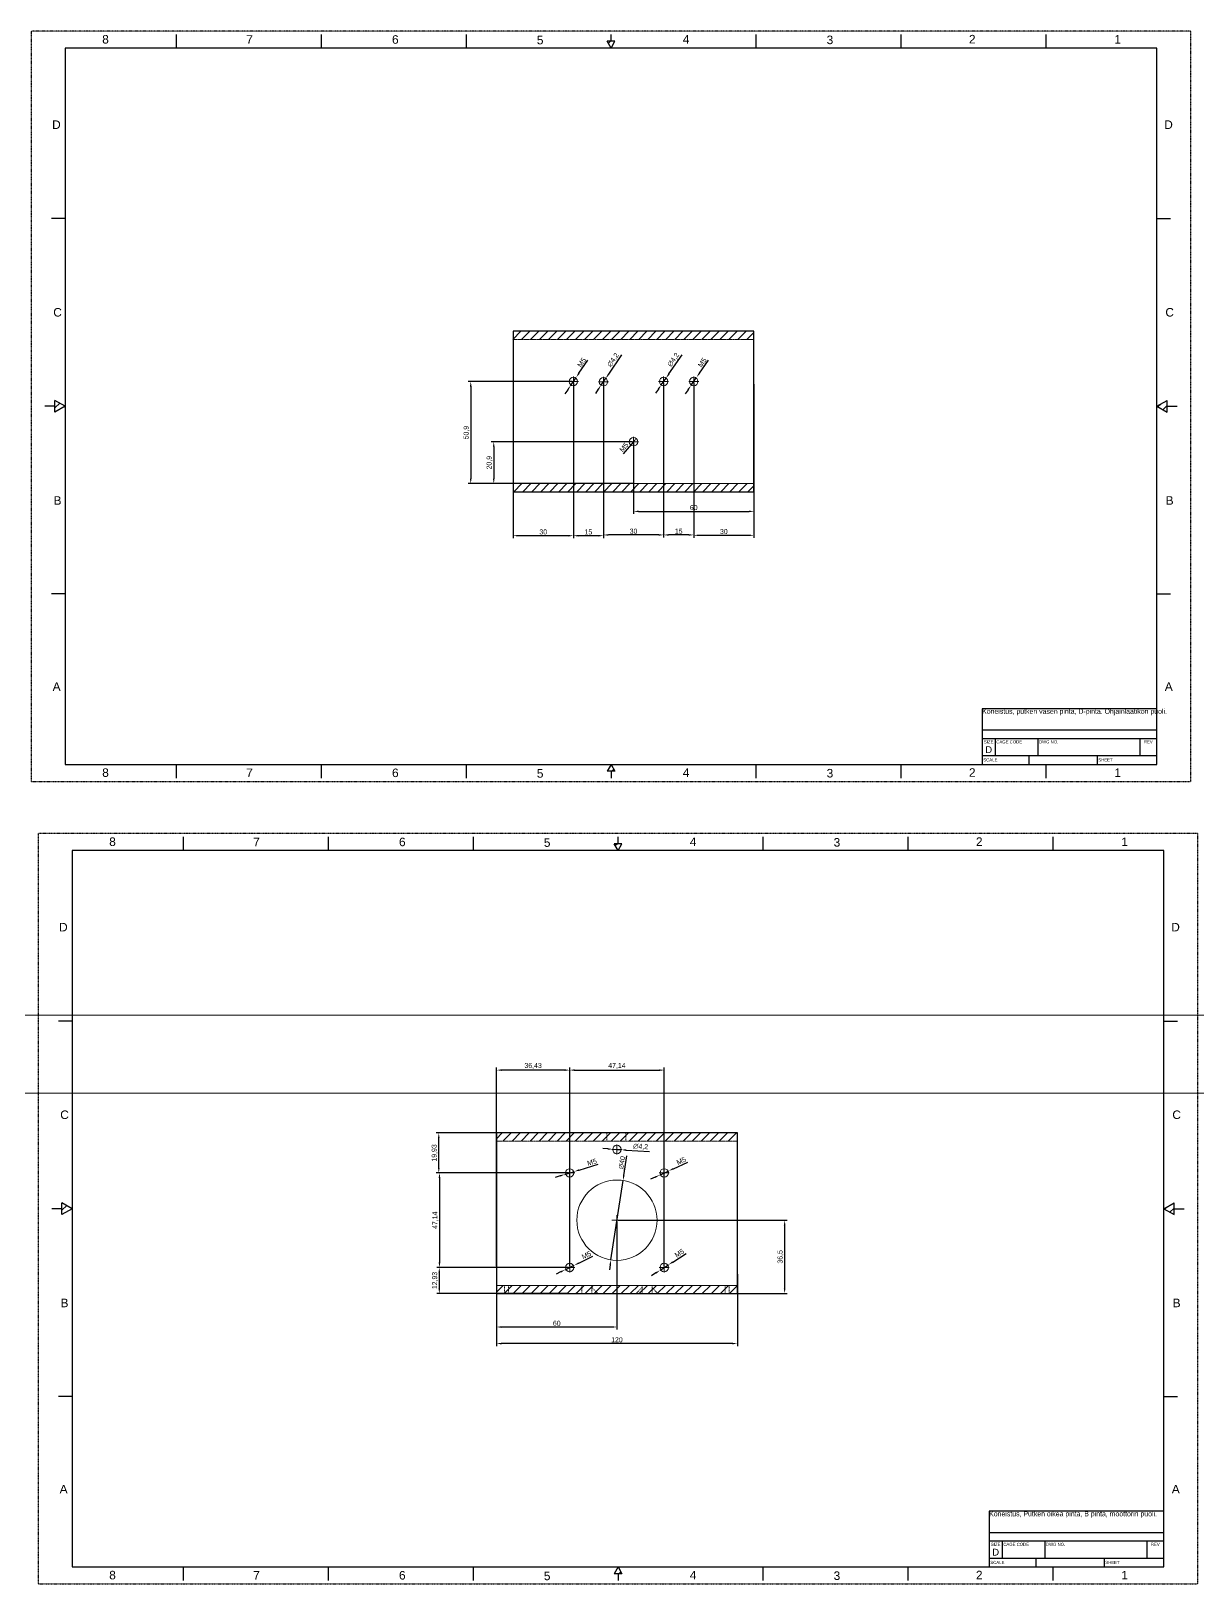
# Model space of a CAD drawing. Header units: millimetres. Extents: x -784753 to 2894, y -738 to 77802.
# Drawn here: x 2313 to 2894, y 783 to 1557 of the extents above; entities that cross this region are included whole.
import ezdxf
from ezdxf.enums import TextEntityAlignment as Align

# ---------------------------------------------------------------- set-up
doc = ezdxf.new("R2010")
doc.units = ezdxf.units.MM
for name, pattern in [('CHAIN', [0.7087, 0.4724, -0.0591, 0.1181, -0.0591]), ('HIDDEN2', [0.1875, 0.125, -0.0625]), ('phl_center', [0.75, 0.4, -0.35])]:
    doc.linetypes.add(name, pattern=pattern)
doc.layers.add('3', color=250, linetype='Continuous', plot=False)
doc.layers.add('DEFAULT', color=7, linetype='Continuous')
doc.layers.add('projection', color=7, linetype='Continuous')
doc.layers.add('Dimension (ANSI)', color=51, linetype='Continuous', lineweight=9)
doc.layers.add('Hatch (ANSI)', color=9, linetype='Continuous', lineweight=9)
doc.styles.add('ARIAL_TTF', font='arial.ttf')
doc.dimstyles.new('ISO-25', dxfattribs={"dimtxt": 2.5, "dimasz": 2.5, "dimexe": 1.25, "dimexo": 0.625, "dimtad": 1, "dimtxsty": 'Standard', "dimcen": 2.5, "dimadec": 0, "dimazin": 0, "dimtfac": 1, "dimtmove": 0, "dimatfit": 3, "dimfxl": 0, "dimarcsym": 0})

# ---------------------------------------------------------------- blocks, each defined once
blk = doc.blocks.new('ALUMIINIPUTKI-80X80-LEFTS')
at = {"layer": 'Hatch (ANSI)', "lineweight": 0}
h = blk.add_hatch(dxfattribs=at)
h.set_pattern_fill('ANSI31', color=256, style=0)
h.set_pattern_definition([(45, (79.986, -162.3954), (-2.245064, 2.245064), [])])
h.paths.add_polyline_path([(1309.12, 94.09), (1309.12, 89.97), (1429.12, 89.97), (1429.12, 94.09)])
h = blk.add_hatch(dxfattribs=at)
h.set_pattern_fill('ANSI31', color=256, style=0)
h.set_pattern_definition([(45, (80.096, -162.3954), (-2.245064, 2.245064), [])])
h.paths.add_polyline_path([(1429.23, 18.12), (1309.23, 18.12), (1309.23, 14.09), (1429.23, 14.09)])
for p, q in [((1429.34, 94.09), (1309.34, 94.09)), ((1309.34, 94.09), (1309.34, 14.09)), ((1429.34, 14.09), (1429.34, 94.09)), ((1309.34, 14.09), (1429.34, 14.09))]:
    blk.add_line(p, q)
at = {"color": 0, "lineweight": 0}
for p, q in [((1339.34, 71.52), (1339.34, 66.52)), ((1354.34, 71.42), (1354.34, 66.42)), ((1384.34, 71.52), (1384.34, 66.52)), ((1399.34, 71.52), (1399.34, 66.52)), ((1336.84, 69.02), (1341.84, 69.02)), ((1351.84, 68.92), (1356.84, 68.92)), ((1381.84, 69.02), (1386.84, 69.02)), ((1396.84, 69.02), (1401.84, 69.02)), ((1366.84, 39.02), (1371.84, 39.02)), ((1369.34, 41.52), (1369.34, 36.52))]:
    blk.add_line(p, q, dxfattribs=at)
at = {"lineweight": 0}
for q in [(1423.34, 18.12), (1425.34, 18.12)]:
    blk.add_line((1424.34, 18.12), q, dxfattribs=at)
for centre in [(1339.34, 69.02), (1354.34, 68.92), (1384.34, 69.02), (1399.34, 69.02), (1369.34, 39.02)]:
    blk.add_circle(centre, 2.1, dxfattribs=at)
at = {"layer": 'Hatch (ANSI)', "linetype": 'CHAIN', "lineweight": 0}
blk.add_line((1309.12, 89.97), (1429.12, 89.97), dxfattribs=at)
at = {"layer": 'Hatch (ANSI)', "lineweight": 0}
blk.add_line((1309.12, 18.12), (1429.12, 18.12), dxfattribs=at)
blk = doc.blocks.new('*D251')
at = {"layer": 'Defpoints', "color": 0, "lineweight": -3}
for p in [(2552.82, 1382.19), (2582.82, 1382.19), (2552.82, 1305.34)]:
    blk.add_point(p, dxfattribs=at)
at = {"layer": 'Dimension (ANSI)', "color": 0, "lineweight": -2}
for p, q in [((2552.82, 1381.56), (2552.82, 1304.09)), ((2582.82, 1381.56), (2582.82, 1304.09)), ((2580.32, 1305.34), (2555.32, 1305.34))]:
    blk.add_line(p, q, dxfattribs=at)
for points in [[(2555.32, 1304.92), (2555.32, 1305.76), (2552.82, 1305.34)], [(2580.32, 1305.76), (2580.32, 1304.92), (2582.82, 1305.34)]]:
    blk.add_solid(points, dxfattribs=at)
at = {"layer": 'Dimension (ANSI)', "color": 0, "lineweight": -2, "insert": (2567.82, 1307.21), "char_height": 2.5, "attachment_point": 5}
blk.add_mtext('30', dxfattribs=at)
blk = doc.blocks.new('*D252')
at = {"layer": 'Defpoints', "color": 0, "lineweight": -3}
for p in [(2582.82, 1382.09), (2597.82, 1382.09), (2582.82, 1305.34)]:
    blk.add_point(p, dxfattribs=at)
at = {"layer": 'Dimension (ANSI)', "color": 0, "lineweight": -2}
for p, q in [((2582.82, 1381.46), (2582.82, 1304.09)), ((2597.82, 1381.46), (2597.82, 1304.09)), ((2595.32, 1305.34), (2585.32, 1305.34))]:
    blk.add_line(p, q, dxfattribs=at)
for points in [[(2585.32, 1304.92), (2585.32, 1305.76), (2582.82, 1305.34)], [(2595.32, 1305.76), (2595.32, 1304.92), (2597.82, 1305.34)]]:
    blk.add_solid(points, dxfattribs=at)
at = {"layer": 'Dimension (ANSI)', "color": 0, "lineweight": -2, "insert": (2590.32, 1307.21), "char_height": 2.5, "attachment_point": 5}
blk.add_mtext('15', dxfattribs=at)
blk = doc.blocks.new('*D253')
at = {"layer": 'Defpoints', "color": 0, "lineweight": -3}
for p in [(2597.82, 1382.19), (2627.82, 1382.19), (2597.82, 1305.71)]:
    blk.add_point(p, dxfattribs=at)
at = {"layer": 'Dimension (ANSI)', "color": 0, "lineweight": -2}
for p, q in [((2597.82, 1381.56), (2597.82, 1304.46)), ((2627.82, 1381.56), (2627.82, 1304.46)), ((2625.32, 1305.71), (2600.32, 1305.71))]:
    blk.add_line(p, q, dxfattribs=at)
for points in [[(2600.32, 1305.3), (2600.32, 1306.13), (2597.82, 1305.71)], [(2625.32, 1306.13), (2625.32, 1305.3), (2627.82, 1305.71)]]:
    blk.add_solid(points, dxfattribs=at)
at = {"layer": 'Dimension (ANSI)', "color": 0, "lineweight": -2, "insert": (2612.82, 1307.59), "char_height": 2.5, "attachment_point": 5}
blk.add_mtext('30', dxfattribs=at)
blk = doc.blocks.new('*D254')
at = {"layer": 'Defpoints', "color": 0, "lineweight": -3}
for p in [(2627.82, 1382.19), (2642.82, 1382.19), (2627.82, 1305.71)]:
    blk.add_point(p, dxfattribs=at)
at = {"layer": 'Dimension (ANSI)', "color": 0, "lineweight": -2}
for p, q in [((2627.82, 1381.56), (2627.82, 1304.46)), ((2642.82, 1381.56), (2642.82, 1304.46)), ((2640.32, 1305.71), (2630.32, 1305.71))]:
    blk.add_line(p, q, dxfattribs=at)
for points in [[(2630.32, 1305.3), (2630.32, 1306.13), (2627.82, 1305.71)], [(2640.32, 1306.13), (2640.32, 1305.3), (2642.82, 1305.71)]]:
    blk.add_solid(points, dxfattribs=at)
at = {"layer": 'Dimension (ANSI)', "color": 0, "lineweight": -2, "insert": (2635.32, 1307.59), "char_height": 2.5, "attachment_point": 5}
blk.add_mtext('15', dxfattribs=at)
blk = doc.blocks.new('*D255')
at = {"layer": 'Defpoints', "color": 0, "lineweight": -3}
for p in [(2642.82, 1381.56), (2672.82, 1381.56), (2672.82, 1305.54)]:
    blk.add_point(p, dxfattribs=at)
at = {"layer": 'Dimension (ANSI)', "color": 0, "lineweight": -2}
for p, q in [((2642.82, 1380.94), (2642.82, 1304.29)), ((2672.82, 1380.94), (2672.82, 1304.29)), ((2645.32, 1305.54), (2670.32, 1305.54))]:
    blk.add_line(p, q, dxfattribs=at)
for points in [[(2645.32, 1305.12), (2645.32, 1305.96), (2642.82, 1305.54)], [(2670.32, 1305.96), (2670.32, 1305.12), (2672.82, 1305.54)]]:
    blk.add_solid(points, dxfattribs=at)
at = {"layer": 'Dimension (ANSI)', "color": 0, "lineweight": -2, "insert": (2657.82, 1307.41), "char_height": 2.5, "attachment_point": 5}
blk.add_mtext('30', dxfattribs=at)
blk = doc.blocks.new('*D256')
at = {"layer": 'Defpoints', "color": 0, "lineweight": -3}
for p in [(2582.82, 1382.19), (2531.68, 1331.29), (2582.82, 1331.29)]:
    blk.add_point(p, dxfattribs=at)
at = {"layer": 'Dimension (ANSI)', "color": 0, "lineweight": -2}
for p, q in [((2582.2, 1382.19), (2530.43, 1382.19)), ((2531.68, 1379.69), (2531.68, 1333.79)), ((2582.2, 1331.29), (2530.43, 1331.29))]:
    blk.add_line(p, q, dxfattribs=at)
for points in [[(2531.27, 1379.69), (2532.1, 1379.69), (2531.68, 1382.19)], [(2532.1, 1333.79), (2531.27, 1333.79), (2531.68, 1331.29)]]:
    blk.add_solid(points, dxfattribs=at)
at = {"layer": 'Dimension (ANSI)', "color": 0, "lineweight": -2, "insert": (2529.6, 1356.74), "char_height": 2.5, "attachment_point": 5, "rotation": 90}
blk.add_mtext('50,9', dxfattribs=at)
blk = doc.blocks.new('*D257')
at = {"layer": 'Defpoints', "color": 0, "lineweight": -3}
for p in [(2612.82, 1352.19), (2543.16, 1331.29), (2613.39, 1331.29)]:
    blk.add_point(p, dxfattribs=at)
at = {"layer": 'Dimension (ANSI)', "color": 0, "lineweight": -2}
for p, q in [((2612.2, 1352.19), (2541.91, 1352.19)), ((2543.16, 1349.69), (2543.16, 1333.79)), ((2612.77, 1331.29), (2541.91, 1331.29))]:
    blk.add_line(p, q, dxfattribs=at)
for points in [[(2542.74, 1349.69), (2543.57, 1349.69), (2543.16, 1352.19)], [(2543.57, 1333.79), (2542.74, 1333.79), (2543.16, 1331.29)]]:
    blk.add_solid(points, dxfattribs=at)
at = {"layer": 'Dimension (ANSI)', "color": 0, "lineweight": -2, "insert": (2541.07, 1341.74), "char_height": 2.5, "attachment_point": 5, "rotation": 90}
blk.add_mtext('20,9', dxfattribs=at)
blk = doc.blocks.new('*D258')
at = {"layer": 'Defpoints', "color": 0, "lineweight": -3}
for p in [(2612.82, 1352.19), (2672.82, 1349.49), (2672.82, 1317.46)]:
    blk.add_point(p, dxfattribs=at)
at = {"layer": 'Dimension (ANSI)', "color": 0, "lineweight": -2}
for p, q in [((2612.82, 1351.56), (2612.82, 1316.21)), ((2672.82, 1348.87), (2672.82, 1316.21)), ((2615.32, 1317.46), (2670.32, 1317.46))]:
    blk.add_line(p, q, dxfattribs=at)
for points in [[(2615.32, 1317.05), (2615.32, 1317.88), (2612.82, 1317.46)], [(2670.32, 1317.88), (2670.32, 1317.05), (2672.82, 1317.46)]]:
    blk.add_solid(points, dxfattribs=at)
at = {"layer": 'Dimension (ANSI)', "color": 0, "lineweight": -2, "insert": (2642.82, 1319.34), "char_height": 2.5, "attachment_point": 5}
blk.add_mtext('60', dxfattribs=at)
blk = doc.blocks.new('*D259')
at = {"layer": 'Defpoints', "color": 0, "lineweight": -3}
for p in [(2581.42, 1380.12), (2584.22, 1384.26)]:
    blk.add_point(p, dxfattribs=at)
at = {"layer": 'Dimension (ANSI)', "color": 0, "lineweight": -2}
for p, q in [((2585.62, 1386.33), (2590.06, 1392.88)), ((2580.02, 1378.05), (2578.62, 1375.98)), ((2581.42, 1380.12), (2584.22, 1384.26))]:
    blk.add_line(p, q, dxfattribs=at)
for points in [[(2585.97, 1386.09), (2585.28, 1386.56), (2584.22, 1384.26)], [(2579.67, 1378.28), (2580.36, 1377.81), (2581.42, 1380.12)]]:
    blk.add_solid(points, dxfattribs=at)
at = {"layer": 'Dimension (ANSI)', "color": 0, "lineweight": -2, "insert": (2586.99, 1391.69), "char_height": 2.5, "attachment_point": 5, "rotation": 55.89932}
blk.add_mtext('M5', dxfattribs=at)
blk = doc.blocks.new('*D262')
at = {"layer": 'Defpoints', "color": 0, "lineweight": -3}
for p in [(2641.4, 1380.13), (2644.24, 1384.24)]:
    blk.add_point(p, dxfattribs=at)
at = {"layer": 'Dimension (ANSI)', "color": 0, "lineweight": -2}
for p, q in [((2645.67, 1386.3), (2650.17, 1392.81)), ((2639.98, 1378.08), (2638.55, 1376.02)), ((2641.4, 1380.13), (2644.24, 1384.24))]:
    blk.add_line(p, q, dxfattribs=at)
for points in [[(2646.01, 1386.06), (2645.32, 1386.54), (2644.24, 1384.24)], [(2639.63, 1378.31), (2640.32, 1377.84), (2641.4, 1380.13)]]:
    blk.add_solid(points, dxfattribs=at)
at = {"layer": 'Dimension (ANSI)', "color": 0, "lineweight": -2, "insert": (2647.09, 1391.65), "char_height": 2.5, "attachment_point": 5, "rotation": 55.31086}
blk.add_mtext('M5', dxfattribs=at)
blk = doc.blocks.new('*D263')
at = {"layer": 'Defpoints', "color": 0, "lineweight": -3}
for p in [(2611.21, 1350.27), (2614.43, 1354.1)]:
    blk.add_point(p, dxfattribs=at)
at = {"layer": 'Dimension (ANSI)', "color": 0, "lineweight": -2}
blk.add_line((2612.82, 1352.19), (2607.73, 1346.12), dxfattribs=at)
blk.add_solid([(2612.5, 1352.46), (2613.14, 1351.92), (2614.43, 1354.1)], dxfattribs=at)
at = {"layer": 'Dimension (ANSI)', "color": 0, "lineweight": -2, "insert": (2608.04, 1349.4), "char_height": 2.5, "attachment_point": 5, "rotation": 50.0076}
blk.add_mtext('M5', dxfattribs=at)
blk = doc.blocks.new('ALUMIINIPUTKI-80X80-RIGHTS')
at = {"layer": 'Hatch (ANSI)', "lineweight": 0}
h = blk.add_hatch(dxfattribs=at)
h.set_pattern_fill('ANSI31', color=256, style=0)
h.set_pattern_definition([(45, (84.9617, 0), (-2.245064, 2.245064), [])])
h.paths.add_polyline_path([(1314.09, 256.48), (1314.09, 252.36), (1434.09, 252.36), (1434.09, 256.48)])
h = blk.add_hatch(dxfattribs=at)
h.set_pattern_fill('ANSI31', color=256, style=0)
h.set_pattern_definition([(45, (85.0717, 0), (-2.245064, 2.245064), [])])
h.paths.add_polyline_path([(1434.2, 180.51), (1314.2, 180.51), (1314.2, 176.48), (1434.2, 176.48)])
for p, q in [((1434.31, 256.48), (1314.31, 256.48)), ((1314.31, 256.48), (1314.31, 176.48)), ((1434.31, 176.48), (1434.31, 256.48)), ((1314.31, 176.48), (1434.31, 176.48))]:
    blk.add_line(p, q)
at = {"linetype": 'phl_center', "lineweight": 0}
for p, q in [((1369.21, 256.48), (1369.21, 252.36)), ((1378.74, 256.48), (1378.74, 252.36)), ((1318.31, 180.51), (1318.31, 176.48)), ((1320.31, 180.51), (1320.31, 176.48)), ((1356.82, 179.4), (1354.06, 176.64)), ((1356.81, 180.51), (1356.81, 176.48)), ((1361.81, 180.51), (1361.81, 176.48)), ((1361.82, 179.4), (1364.58, 176.64)), ((1386.81, 179.4), (1384.05, 176.64)), ((1386.81, 180.51), (1386.81, 176.48)), ((1391.81, 180.51), (1391.81, 176.48)), ((1391.81, 179.4), (1394.57, 176.64)), ((1354.06, 176.64), (1354.01, 176.48)), ((1364.58, 176.64), (1364.64, 176.48)), ((1384.05, 176.64), (1383.99, 176.5)), ((1394.57, 176.64), (1394.63, 176.5))]:
    blk.add_line(p, q, dxfattribs=at)
at = {"color": 0, "lineweight": 0}
for p, q in [((1371.81, 248.24), (1376.81, 248.24)), ((1374.31, 250.74), (1374.31, 245.74)), ((1348.24, 236.56), (1353.24, 236.56)), ((1350.74, 239.06), (1350.74, 234.06)), ((1395.38, 236.56), (1400.38, 236.56)), ((1397.88, 239.06), (1397.88, 234.06)), ((1371.81, 212.99), (1376.81, 212.99)), ((1374.31, 215.49), (1374.31, 210.49)), ((1348.24, 189.42), (1353.24, 189.42)), ((1350.74, 191.92), (1350.74, 186.92)), ((1395.38, 189.42), (1400.38, 189.42)), ((1397.88, 191.92), (1397.88, 186.92))]:
    blk.add_line(p, q, dxfattribs=at)
at = {"lineweight": 0}
for q in [(1428.31, 180.51), (1430.31, 180.51)]:
    blk.add_line((1429.31, 180.51), q, dxfattribs=at)
for centre, radius in [((1374.31, 248.24), 2.1), ((1350.74, 236.56), 2.1), ((1374.31, 212.99), 20), ((1397.88, 236.56), 2.1), ((1350.74, 189.42), 2.1), ((1397.88, 189.42), 2.1)]:
    blk.add_circle(centre, radius, dxfattribs=at)
at = {"layer": '3', "color": 0, "lineweight": 0}
for p, q in [((1371.81, 212.99), (1376.81, 212.99)), ((1374.31, 215.49), (1374.31, 210.49))]:
    blk.add_line(p, q, dxfattribs=at)
at = {"layer": 'Hatch (ANSI)', "linetype": 'CHAIN', "lineweight": 0}
blk.add_line((1314.09, 252.36), (1434.09, 252.36), dxfattribs=at)
at = {"layer": 'Hatch (ANSI)', "lineweight": 0}
blk.add_line((1314.09, 180.51), (1434.09, 180.51), dxfattribs=at)
at = {"layer": 'Hatch (ANSI)', "linetype": 'phl_center', "lineweight": 0}
for p, q in [((1428.31, 180.54), (1428.31, 176.51)), ((1430.31, 180.51), (1430.31, 176.48))]:
    blk.add_line(p, q, dxfattribs=at)
blk = doc.blocks.new('*D266')
at = {"layer": 'Defpoints', "color": 0, "lineweight": -3}
for p in [(2580.99, 987.71), (2516.1, 940.57), (2580.99, 940.57)]:
    blk.add_point(p, dxfattribs=at)
at = {"layer": 'Dimension (ANSI)', "color": 0, "lineweight": -2}
for p, q in [((2580.37, 987.71), (2514.85, 987.71)), ((2516.1, 985.21), (2516.1, 943.07)), ((2580.37, 940.57), (2514.85, 940.57))]:
    blk.add_line(p, q, dxfattribs=at)
for points in [[(2515.69, 985.21), (2516.52, 985.21), (2516.1, 987.71)], [(2516.52, 943.07), (2515.69, 943.07), (2516.1, 940.57)]]:
    blk.add_solid(points, dxfattribs=at)
at = {"layer": 'Dimension (ANSI)', "color": 0, "lineweight": -2, "insert": (2514.02, 964.14), "char_height": 2.5, "attachment_point": 5, "rotation": 90}
blk.add_mtext('47,14', dxfattribs=at)
blk = doc.blocks.new('*D270')
at = {"layer": 'Defpoints', "color": 0, "lineweight": -3}
for p in [(2515.76, 1007.63), (2579.53, 1007.63), (2580.99, 987.71)]:
    blk.add_point(p, dxfattribs=at)
at = {"layer": 'Dimension (ANSI)', "color": 0, "lineweight": -2}
for p, q in [((2578.91, 1007.63), (2514.51, 1007.63)), ((2515.76, 990.21), (2515.76, 1005.13)), ((2580.37, 987.71), (2514.51, 987.71))]:
    blk.add_line(p, q, dxfattribs=at)
for points in [[(2515.35, 1005.13), (2516.18, 1005.13), (2515.76, 1007.63)], [(2516.18, 990.21), (2515.35, 990.21), (2515.76, 987.71)]]:
    blk.add_solid(points, dxfattribs=at)
at = {"layer": 'Dimension (ANSI)', "color": 0, "lineweight": -2, "insert": (2513.68, 997.67), "char_height": 2.5, "attachment_point": 5, "rotation": 90}
blk.add_mtext('19,93', dxfattribs=at)
blk = doc.blocks.new('*D271')
at = {"layer": 'Defpoints', "color": 0, "lineweight": -3}
for p in [(2580.99, 940.57), (2516.02, 927.63), (2580.99, 927.63)]:
    blk.add_point(p, dxfattribs=at)
at = {"layer": 'Dimension (ANSI)', "color": 0, "lineweight": -2}
for p, q in [((2580.37, 940.57), (2514.77, 940.57)), ((2516.02, 938.07), (2516.02, 930.13)), ((2580.37, 927.63), (2514.77, 927.63))]:
    blk.add_line(p, q, dxfattribs=at)
for points in [[(2515.6, 938.07), (2516.43, 938.07), (2516.02, 940.57)], [(2516.43, 930.13), (2515.6, 930.13), (2516.02, 927.63)]]:
    blk.add_solid(points, dxfattribs=at)
at = {"layer": 'Dimension (ANSI)', "color": 0, "lineweight": -2, "insert": (2513.93, 934.1), "char_height": 2.5, "attachment_point": 5, "rotation": 90}
blk.add_mtext('12,93', dxfattribs=at)
blk = doc.blocks.new('*D273')
at = {"layer": 'Defpoints', "color": 0, "lineweight": -3}
for p in [(2604.56, 964.14), (2604.56, 927.63), (2688.14, 927.63)]:
    blk.add_point(p, dxfattribs=at)
at = {"layer": 'Dimension (ANSI)', "color": 0, "lineweight": -2}
for p, q in [((2605.19, 964.14), (2689.39, 964.14)), ((2688.14, 961.64), (2688.14, 930.13)), ((2605.19, 927.63), (2689.39, 927.63))]:
    blk.add_line(p, q, dxfattribs=at)
for points in [[(2687.72, 961.64), (2688.56, 961.64), (2688.14, 964.14)], [(2688.56, 930.13), (2687.72, 930.13), (2688.14, 927.63)]]:
    blk.add_solid(points, dxfattribs=at)
at = {"layer": 'Dimension (ANSI)', "color": 0, "lineweight": -2, "insert": (2686.06, 945.88), "char_height": 2.5, "attachment_point": 5, "rotation": 90}
blk.add_mtext('36,5', dxfattribs=at)
blk = doc.blocks.new('*D274')
at = {"layer": 'Defpoints', "color": 0, "lineweight": -3}
for p in [(2544.56, 965.02), (2604.56, 964.14), (2544.56, 910.91)]:
    blk.add_point(p, dxfattribs=at)
at = {"layer": 'Dimension (ANSI)', "color": 0, "lineweight": -2}
for p, q in [((2544.56, 964.4), (2544.56, 909.66)), ((2604.56, 963.51), (2604.56, 909.66)), ((2602.06, 910.91), (2547.06, 910.91))]:
    blk.add_line(p, q, dxfattribs=at)
for points in [[(2547.06, 910.49), (2547.06, 911.33), (2544.56, 910.91)], [(2602.06, 911.33), (2602.06, 910.49), (2604.56, 910.91)]]:
    blk.add_solid(points, dxfattribs=at)
at = {"layer": 'Dimension (ANSI)', "color": 0, "lineweight": -2, "insert": (2574.56, 912.78), "char_height": 2.5, "attachment_point": 5}
blk.add_mtext('60', dxfattribs=at)
blk = doc.blocks.new('*D276')
at = {"layer": 'Defpoints', "color": 0, "lineweight": -3}
for p in [(2544.56, 1038.96), (2544.56, 940.57), (2580.99, 940.57)]:
    blk.add_point(p, dxfattribs=at)
at = {"layer": 'Dimension (ANSI)', "color": 0, "lineweight": -2}
for p, q in [((2544.56, 941.19), (2544.56, 1040.21)), ((2578.49, 1038.96), (2547.06, 1038.96)), ((2580.99, 941.19), (2580.99, 1040.21))]:
    blk.add_line(p, q, dxfattribs=at)
for points in [[(2547.06, 1038.54), (2547.06, 1039.37), (2544.56, 1038.96)], [(2578.49, 1039.37), (2578.49, 1038.54), (2580.99, 1038.96)]]:
    blk.add_solid(points, dxfattribs=at)
at = {"layer": 'Dimension (ANSI)', "color": 0, "lineweight": -2, "insert": (2562.78, 1041.04), "char_height": 2.5, "attachment_point": 5}
blk.add_mtext('36,43', dxfattribs=at)
blk = doc.blocks.new('*D277')
at = {"layer": 'Defpoints', "color": 0, "lineweight": -3}
for p in [(2628.13, 1038.96), (2580.99, 940.57), (2628.13, 940.57)]:
    blk.add_point(p, dxfattribs=at)
at = {"layer": 'Dimension (ANSI)', "color": 0, "lineweight": -2}
for p, q in [((2580.99, 941.19), (2580.99, 1040.21)), ((2583.49, 1038.96), (2625.63, 1038.96)), ((2628.13, 941.19), (2628.13, 1040.21))]:
    blk.add_line(p, q, dxfattribs=at)
for points in [[(2583.49, 1038.54), (2583.49, 1039.37), (2580.99, 1038.96)], [(2625.63, 1039.37), (2625.63, 1038.54), (2628.13, 1038.96)]]:
    blk.add_solid(points, dxfattribs=at)
at = {"layer": 'Dimension (ANSI)', "color": 0, "lineweight": -2, "insert": (2604.56, 1041.04), "char_height": 2.5, "attachment_point": 5}
blk.add_mtext('47,14', dxfattribs=at)
blk = doc.blocks.new('*D278')
at = {"layer": 'Defpoints', "color": 0, "lineweight": -3}
for p in [(2544.56, 937.03), (2664.56, 937.91), (2544.56, 902.65)]:
    blk.add_point(p, dxfattribs=at)
at = {"layer": 'Dimension (ANSI)', "color": 0, "lineweight": -2}
for p, q in [((2664.56, 937.28), (2664.56, 901.4)), ((2544.56, 936.4), (2544.56, 901.4)), ((2662.06, 902.65), (2547.06, 902.65))]:
    blk.add_line(p, q, dxfattribs=at)
for points in [[(2547.06, 902.24), (2547.06, 903.07), (2544.56, 902.65)], [(2662.06, 903.07), (2662.06, 902.24), (2664.56, 902.65)]]:
    blk.add_solid(points, dxfattribs=at)
at = {"layer": 'Dimension (ANSI)', "color": 0, "lineweight": -2, "insert": (2604.56, 904.53), "char_height": 2.5, "attachment_point": 5}
blk.add_mtext('120', dxfattribs=at)
blk = doc.blocks.new('*D279')
at = {"layer": 'Defpoints', "color": 0, "lineweight": -3}
for p in [(2578.6, 986.97), (2583.38, 988.44)]:
    blk.add_point(p, dxfattribs=at)
at = {"layer": 'Dimension (ANSI)', "color": 0, "lineweight": -2}
for p, q in [((2585.77, 989.17), (2595.24, 992.08)), ((2576.21, 986.24), (2573.82, 985.5)), ((2578.6, 986.97), (2583.38, 988.44))]:
    blk.add_line(p, q, dxfattribs=at)
for points in [[(2576.09, 986.64), (2576.34, 985.84), (2578.6, 986.97)], [(2585.9, 988.78), (2585.65, 989.57), (2583.38, 988.44)]]:
    blk.add_solid(points, dxfattribs=at)
at = {"layer": 'Dimension (ANSI)', "color": 0, "lineweight": -2, "insert": (2592.1, 993.08), "char_height": 2.5, "attachment_point": 5, "rotation": 17.07724}
blk.add_mtext('M5', dxfattribs=at)
blk = doc.blocks.new('*D280')
at = {"layer": 'Defpoints', "color": 0, "lineweight": -3}
for p in [(2625.87, 986.65), (2630.4, 988.76)]:
    blk.add_point(p, dxfattribs=at)
at = {"layer": 'Dimension (ANSI)', "color": 0, "lineweight": -2}
for p, q in [((2632.67, 989.81), (2639.85, 993.15)), ((2623.6, 985.6), (2621.33, 984.55)), ((2625.87, 986.65), (2630.4, 988.76))]:
    blk.add_line(p, q, dxfattribs=at)
for points in [[(2623.42, 985.98), (2623.77, 985.22), (2625.87, 986.65)], [(2632.84, 989.43), (2632.49, 990.19), (2630.4, 988.76)]]:
    blk.add_solid(points, dxfattribs=at)
at = {"layer": 'Dimension (ANSI)', "color": 0, "lineweight": -2, "insert": (2636.6, 993.71), "char_height": 2.5, "attachment_point": 5, "rotation": 24.9237}
blk.add_mtext('M5', dxfattribs=at)
blk = doc.blocks.new('*D281')
at = {"layer": 'Defpoints', "color": 0, "lineweight": -3}
for p in [(2626.04, 939.2), (2630.23, 941.93)]:
    blk.add_point(p, dxfattribs=at)
at = {"layer": 'Dimension (ANSI)', "color": 0, "lineweight": -2}
for p, q in [((2632.33, 943.29), (2638.97, 947.6)), ((2623.94, 937.84), (2621.84, 936.48)), ((2626.04, 939.2), (2630.23, 941.93))]:
    blk.add_line(p, q, dxfattribs=at)
for points in [[(2623.71, 938.19), (2624.17, 937.49), (2626.04, 939.2)], [(2632.55, 942.94), (2632.1, 943.64), (2630.23, 941.93)]]:
    blk.add_solid(points, dxfattribs=at)
at = {"layer": 'Dimension (ANSI)', "color": 0, "lineweight": -2, "insert": (2635.68, 947.7), "char_height": 2.5, "attachment_point": 5, "rotation": 32.97881}
blk.add_mtext('M5', dxfattribs=at)
blk = doc.blocks.new('*D282')
at = {"layer": 'Defpoints', "color": 0, "lineweight": -3}
for p in [(2578.75, 939.47), (2583.24, 941.67)]:
    blk.add_point(p, dxfattribs=at)
at = {"layer": 'Dimension (ANSI)', "color": 0, "lineweight": -2}
for p, q in [((2585.48, 942.77), (2592.59, 946.25)), ((2576.5, 938.36), (2574.26, 937.26)), ((2578.75, 939.47), (2583.24, 941.67))]:
    blk.add_line(p, q, dxfattribs=at)
for points in [[(2576.32, 938.74), (2576.69, 937.99), (2578.75, 939.47)], [(2585.67, 942.39), (2585.3, 943.14), (2583.24, 941.67)]]:
    blk.add_solid(points, dxfattribs=at)
at = {"layer": 'Dimension (ANSI)', "color": 0, "lineweight": -2, "insert": (2589.33, 946.74), "char_height": 2.5, "attachment_point": 5, "rotation": 26.11628}
blk.add_mtext('M5', dxfattribs=at)
blk = doc.blocks.new('*D283')
at = {"layer": 'Defpoints', "color": 0, "lineweight": -3}
for p in [(2607.57, 983.91), (2601.56, 944.36)]:
    blk.add_point(p, dxfattribs=at)
at = {"layer": 'Dimension (ANSI)', "color": 0, "lineweight": -2}
for p, q in [((2607.94, 986.38), (2609.45, 996.27)), ((2601.56, 944.36), (2607.57, 983.91)), ((2601.18, 941.89), (2600.81, 939.42))]:
    blk.add_line(p, q, dxfattribs=at)
for points in [[(2608.35, 986.32), (2607.53, 986.44), (2607.57, 983.91)], [(2600.77, 941.95), (2601.6, 941.83), (2601.56, 944.36)]]:
    blk.add_solid(points, dxfattribs=at)
at = {"layer": 'Dimension (ANSI)', "color": 0, "lineweight": -2, "insert": (2607.03, 992.84), "char_height": 2.5, "attachment_point": 5, "rotation": 81.36097}
blk.add_mtext('∅40', dxfattribs=at)
blk = doc.blocks.new('*D305')
at = {"layer": 'Defpoints', "color": 0, "lineweight": -3}
for p in [(2596.63, 1380.36), (2599.01, 1383.82)]:
    blk.add_point(p, dxfattribs=at)
at = {"layer": 'Dimension (ANSI)', "color": 0, "lineweight": -2}
for p, q in [((2600.43, 1385.88), (2607.04, 1395.49)), ((2595.21, 1378.3), (2593.8, 1376.24)), ((2596.63, 1380.36), (2599.01, 1383.82))]:
    blk.add_line(p, q, dxfattribs=at)
for points in [[(2600.77, 1385.64), (2600.08, 1386.11), (2599.01, 1383.82)], [(2594.87, 1378.53), (2595.56, 1378.06), (2596.63, 1380.36)]]:
    blk.add_solid(points, dxfattribs=at)
at = {"layer": 'Dimension (ANSI)', "color": 0, "lineweight": -2, "insert": (2602.72, 1392.89), "char_height": 2.5, "attachment_point": 5, "rotation": 55.4931}
blk.add_mtext('∅4,2', dxfattribs=at)
blk = doc.blocks.new('*D306')
at = {"layer": 'Defpoints', "color": 0, "lineweight": -3}
for p in [(2626.62, 1380.47), (2629.02, 1383.91)]:
    blk.add_point(p, dxfattribs=at)
at = {"layer": 'Dimension (ANSI)', "color": 0, "lineweight": -2}
for p, q in [((2630.45, 1385.96), (2637.12, 1395.54)), ((2625.19, 1378.41), (2623.76, 1376.36)), ((2626.62, 1380.47), (2629.02, 1383.91))]:
    blk.add_line(p, q, dxfattribs=at)
for points in [[(2630.79, 1385.72), (2630.11, 1386.2), (2629.02, 1383.91)], [(2624.85, 1378.65), (2625.53, 1378.18), (2626.62, 1380.47)]]:
    blk.add_solid(points, dxfattribs=at)
at = {"layer": 'Dimension (ANSI)', "color": 0, "lineweight": -2, "insert": (2632.79, 1392.97), "char_height": 2.5, "attachment_point": 5, "rotation": 55.13701}
blk.add_mtext('∅4,2', dxfattribs=at)
blk = doc.blocks.new('*D307')
at = {"layer": 'Defpoints', "color": 0, "lineweight": -3}
for p in [(2602.47, 999.51), (2606.66, 999.26)]:
    blk.add_point(p, dxfattribs=at)
at = {"layer": 'Dimension (ANSI)', "color": 0, "lineweight": -2}
for p, q in [((2599.97, 999.66), (2597.48, 999.82)), ((2602.47, 999.51), (2606.66, 999.26)), ((2609.15, 999.1), (2620.8, 998.39))]:
    blk.add_line(p, q, dxfattribs=at)
for points in [[(2600, 1000.08), (2599.95, 999.25), (2602.47, 999.51)], [(2609.13, 998.69), (2609.18, 999.52), (2606.66, 999.26)]]:
    blk.add_solid(points, dxfattribs=at)
at = {"layer": 'Dimension (ANSI)', "color": 0, "lineweight": -2, "insert": (2616.35, 1000.75), "char_height": 2.5, "attachment_point": 5, "rotation": 356.50963}
blk.add_mtext('∅4,2', dxfattribs=at)
blk = doc.blocks.new('*X387')
at = {"layer": 'DEFAULT', "color": 7, "linetype": 'Continuous'}
blk.add_line((17.025, 0.3), (17.082, 0.359), dxfattribs=at)
blk = doc.blocks.new('*X388')
at = {"layer": 'DEFAULT', "color": 7, "linetype": 'Continuous'}
for p, q in [((33.115, 11.066), (33.028, 10.984)), ((33.179, 10.897), (33.299, 11.019))]:
    blk.add_line(p, q, dxfattribs=at)
blk = doc.blocks.new('*X389')
at = {"layer": 'DEFAULT', "color": 7, "linetype": 'Continuous'}
for p, q in [((0.841, 11.092), (0.7, 10.955)), ((0.961, 10.979), (0.989, 11.006))]:
    blk.add_line(p, q, dxfattribs=at)
blk = doc.blocks.new('*X390')
at = {"layer": 'DEFAULT', "color": 7, "linetype": 'Continuous'}
blk.add_line((16.989, 21.699), (16.921, 21.636), dxfattribs=at)
blk = doc.blocks.new('SHEET-D')
at = {"layer": 'DEFAULT', "color": 7, "linetype": 'HIDDEN2'}
for p, q in [((2316.04, -43.12), (2316.04, -417.16)), ((2894.11, -43.12), (2316.04, -43.12)), ((2894.11, -417.16), (2894.11, -43.12)), ((2316.04, -417.16), (2894.11, -417.16))]:
    blk.add_line(p, q, dxfattribs=at)
at = {"layer": 'DEFAULT', "color": 7, "linetype": 'Continuous'}
for p, q in [((2388.3, -44.82), (2388.3, -51.62)), ((2460.56, -44.82), (2460.56, -51.62)), ((2532.82, -44.82), (2532.82, -51.62)), ((2605.08, -48.22), (2605.08, -44.82)), ((2677.34, -44.82), (2677.34, -51.62)), ((2749.59, -44.82), (2749.59, -51.62)), ((2821.85, -44.82), (2821.85, -51.62)), ((2877.11, -51.62), (2333.05, -51.62)), ((2333.05, -51.62), (2333.05, -408.66)), ((2607.04, -48.22), (2603.11, -48.22)), ((2605.08, -51.62), (2603.11, -48.22)), ((2605.08, -51.62), (2607.04, -48.22)), ((2877.11, -408.66), (2877.11, -51.62)), ((2333.05, -136.63), (2326.25, -136.63)), ((2877.11, -136.63), (2883.91, -136.63)), ((2327.95, -230.14), (2322.84, -230.14)), ((2333.05, -230.14), (2327.95, -227.19)), ((2327.95, -233.08), (2327.95, -227.19)), ((2333.05, -230.14), (2327.95, -233.08)), ((2877.11, -230.14), (2882.21, -227.19)), ((2877.11, -230.14), (2882.21, -233.08)), ((2882.21, -233.08), (2882.21, -227.19)), ((2882.21, -230.14), (2887.31, -230.14)), ((2333.05, -323.65), (2326.25, -323.65)), ((2877.11, -323.65), (2883.91, -323.65)), ((2790.06, -380.95), (2790.06, -408.66)), ((2877.11, -380.95), (2790.06, -380.95)), ((2877.11, -391.66), (2790.06, -391.66)), ((2877.11, -395.91), (2790.06, -395.91)), ((2796.52, -395.91), (2796.52, -404.41)), ((2817.77, -395.91), (2817.77, -404.41)), ((2868.61, -395.91), (2868.61, -404.41)), ((2333.05, -408.66), (2877.11, -408.66)), ((2388.3, -408.66), (2388.3, -415.46)), ((2460.56, -408.66), (2460.56, -415.46)), ((2532.82, -408.66), (2532.82, -415.46)), ((2605.08, -408.66), (2603.11, -412.06)), ((2605.08, -408.66), (2607.04, -412.06)), ((2677.34, -408.66), (2677.34, -415.46)), ((2749.59, -408.66), (2749.59, -415.46)), ((2877.11, -404.41), (2790.06, -404.41)), ((2813.35, -404.41), (2813.35, -408.66)), ((2821.85, -408.66), (2821.85, -415.46)), ((2847.35, -404.41), (2847.35, -408.66)), ((2607.04, -412.06), (2603.11, -412.06)), ((2605.08, -412.06), (2605.08, -415.46))]:
    blk.add_line(p, q, dxfattribs=at)
at = {"color": 0, "xscale": 17.00193276708238, "yscale": 17.00193276708238, "zscale": 17.00193276708238}
for name in ['*X390', '*X389', '*X388', '*X387']:
    blk.add_blockref(name, (2316.04, -417.16), dxfattribs=at).dxf.unprotected_set("ltscale", 0)
at = {"layer": 'DEFAULT', "color": 7, "linetype": 'Continuous', "style": 'ARIAL_TTF'}
for s, height, p in [('8', 4.25, (2351.5, -45.08)), ('7', 4.25, (2423.27, -45.19)), ('6', 4.25, (2495.93, -45.19)), ('5', 4.25, (2568.12, -45.49)), ('4', 4.25, (2640.85, -45.1)), ('3', 4.25, (2712.54, -45.38)), ('2', 4.25, (2783.47, -45.04)), ('1', 4.25, (2855.94, -45.11)), ('D', 4.25, (2326.52, -87.66)), ('D', 4.25, (2880.79, -87.66)), ('C', 4.25, (2327.1, -181.17)), ('C', 4.25, (2881.36, -181.17)), ('B', 4.25, (2327.25, -274.98)), ('B', 4.25, (2881.52, -274.98)), ('A', 4.25, (2326.81, -367.76)), ('A', 4.25, (2881.08, -367.76)), ('SIZE', 1.53, (2790.91, -396.65)), ('D', 3.4, (2791.59, -399.62)), (' CAGE CODE', 1.53, (2796.52, -396.65)), (' DWG NO.', 1.53, (2817.77, -396.65)), ('REV', 1.53, (2870.66, -396.65)), (' SCALE', 1.53, (2790.06, -405.66)), (' SHEET', 1.53, (2847.35, -405.66)), ('8', 4.25, (2351.5, -410.62)), ('7', 4.25, (2423.27, -410.73)), ('6', 4.25, (2495.93, -410.73)), ('5', 4.25, (2568.12, -411.03)), ('4', 4.25, (2640.85, -410.65)), ('3', 4.25, (2712.54, -410.92)), ('2', 4.25, (2783.47, -410.58)), ('1', 4.25, (2855.94, -410.65))]:
    blk.add_text(s, height=height, dxfattribs=at).set_placement(p, align=Align.TOP_LEFT)

msp = doc.modelspace()

# ---------------------------------------------------------------- linework, layer by layer
at = {"lineweight": 0}
for p in [(1135.24, 1066.413), (1135.24, 1027.413), (1135.24, 1027.413)]:
    msp.add_xline(p, (1, 0), dxfattribs=at)

# ---------------------------------------------------------------- block references
for name, p in [('ALUMIINIPUTKI-80X80-LEFTS', (1243.485, 1313.169)), ('ALUMIINIPUTKI-80X80-RIGHTS', (1230.251, 751.149))]:
    msp.add_blockref(name, p, dxfattribs=at)
at = {"layer": 'projection', "lineweight": 0}
for p in [(-3.487, 1600), (0, 1200)]:
    msp.add_blockref('SHEET-D', p, dxfattribs=at)

# ---------------------------------------------------------------- texts
at = {"lineweight": 0, "char_height": 2.5, "width": 87.0499, "attachment_point": 1}
for s, insert in [('Koneistus, putken vasen pinta, D-pinta. Ohjainlaatikon puoli.', (2786.571, 1219.055)), ('Koneistus, Putken oikea pinta, B pinta, moottorin puoli.', (2790.058, 819.055))]:
    msp.add_mtext(s, dxfattribs=dict(at, insert=insert))

# ---------------------------------------------------------------- dimensions: what is measured, and where the dimension line sits
at = {"layer": 'Dimension (ANSI)', "lineweight": 0}
for p1, p2, picture, middle in [((2581.419, 1380.118), (2584.222, 1384.258), '*D259', (2588.544, 1390.641)), ((2641.398, 1380.133), (2644.244, 1384.244), '*D262', (2648.631, 1390.582)), ((2611.214, 1350.273), (2614.427, 1354.104), '*D263', (2609.473, 1348.198)), ((2578.604, 986.971), (2583.383, 988.44), '*D279', (2592.65, 991.287)), ((2625.866, 986.652), (2630.4, 988.759), '*D280', (2637.391, 992.008)), ((2578.749, 939.465), (2583.238, 941.666), '*D282', (2590.159, 945.059)), ((2626.036, 939.205), (2630.23, 941.926), '*D281', (2636.697, 946.122))]:
    dim = msp.add_diameter_dim_2p(p1=p1, p2=p2, text='M5', dimstyle='ISO-25', dxfattribs=at)
    dim.commit()
    dim.dimension.update_dxf_attribs({"geometry": picture, "text_midpoint": middle, "dimtype": 163})
for p1, p2, picture, middle in [((2596.631, 1380.356), (2599.01, 1383.817), '*D305', (2604.439, 1391.714)), ((2626.62, 1380.465), (2629.021, 1383.911), '*D306', (2634.499, 1391.775)), ((2602.467, 999.512), (2606.659, 999.257), '*D307', (2616.225, 998.673)), ((2601.559, 944.363), (2607.567, 983.909), '*D283', (2608.882, 992.559))]:
    dim = msp.add_diameter_dim_2p(p1=p1, p2=p2, dimstyle='ISO-25', dxfattribs=at)
    dim.commit()
    dim.dimension.update_dxf_attribs({"geometry": picture, "text_midpoint": middle, "dimtype": 163})
for base, p1, p2, picture, middle in [((2531.682, 1331.287), (2582.821, 1382.188), (2582.821, 1331.287), '*D256', (2529.599, 1356.737)), ((2543.156, 1331.287), (2612.821, 1352.188), (2613.392, 1331.287), '*D257', (2541.073, 1341.737)), ((2515.764, 1007.633), (2580.993, 987.706), (2579.534, 1007.633), '*D270', (2513.681, 997.67)), ((2516.103, 940.566), (2580.993, 987.706), (2580.993, 940.566), '*D266', (2514.02, 964.136)), ((2688.14, 927.633), (2604.563, 964.136), (2604.563, 927.633), '*D273', (2686.057, 945.885)), ((2516.015, 927.633), (2580.993, 940.566), (2580.993, 927.633), '*D271', (2513.932, 934.1))]:
    dim = msp.add_linear_dim(base=base, p1=p1, p2=p2, angle=90, dimstyle='ISO-25', dxfattribs=at)
    dim.commit()
    dim.dimension.update_dxf_attribs({"geometry": picture, "text_midpoint": middle})
for base, p1, p2, picture, middle in [((2552.821, 1305.339), (2582.821, 1382.188), (2552.821, 1382.188), '*D251', (2567.821, 1307.214)), ((2582.821, 1305.339), (2597.821, 1382.086), (2582.821, 1382.086), '*D252', (2590.321, 1307.214)), ((2597.821, 1305.713), (2627.821, 1382.188), (2597.821, 1382.188), '*D253', (2612.821, 1307.588)), ((2627.821, 1305.713), (2642.821, 1382.188), (2627.821, 1382.188), '*D254', (2635.321, 1307.588)), ((2672.821, 1305.539), (2642.821, 1381.563), (2672.821, 1381.563), '*D255', (2657.821, 1307.414)), ((2672.821, 1317.463), (2612.821, 1352.188), (2672.821, 1349.49), '*D258', (2642.821, 1319.338)), ((2544.563, 1038.957), (2580.993, 940.566), (2544.563, 940.566), '*D276', (2562.778, 1041.041)), ((2628.133, 1038.957), (2580.993, 940.566), (2628.133, 940.566), '*D277', (2604.563, 1041.041)), ((2544.563, 910.909), (2604.563, 964.136), (2544.563, 965.021), '*D274', (2574.563, 912.784)), ((2544.563, 902.652), (2664.563, 937.908), (2544.563, 937.028), '*D278', (2604.563, 904.527))]:
    dim = msp.add_linear_dim(base=base, p1=p1, p2=p2, dimstyle='ISO-25', dxfattribs=at)
    dim.commit()
    dim.dimension.update_dxf_attribs({"geometry": picture, "text_midpoint": middle})

doc.saveas('drawing.dxf')
